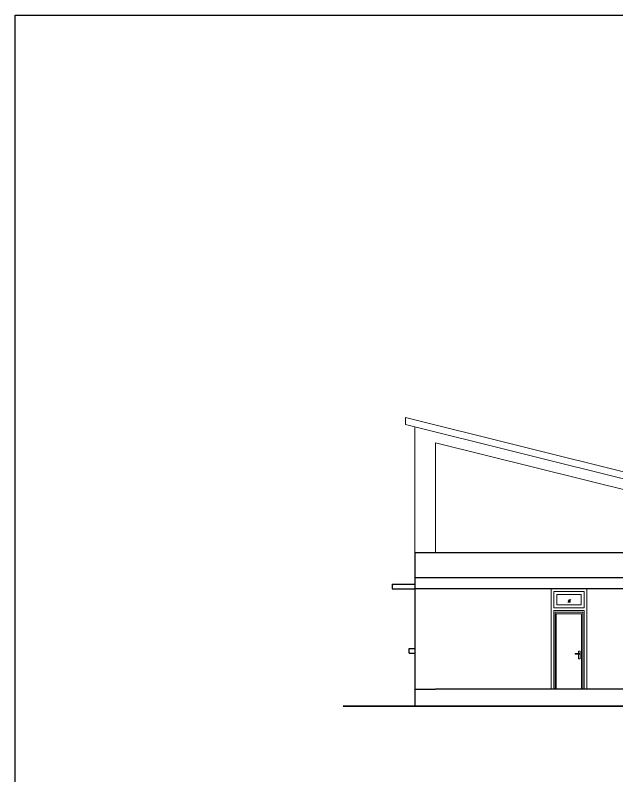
# Model space of a CAD drawing. Header units: inches. Extents: x -6800 to 96653, y -25814 to 17379.
# Drawn here: x 76717 to 77353, y -6040 to -5235 of the extents above; entities that cross this region are included whole.
import ezdxf

# ---------------------------------------------------------------- set-up
doc = ezdxf.new("R2010")
doc.units = ezdxf.units.IN
doc.header["$MEASUREMENT"] = 0
for name, color, linetype, lineweight in [('dimension', 50, 'Continuous', 20), ('Door', 20, 'Continuous', 20), ('ele back', 51, 'Continuous', 15), ('ele front', 30, 'Continuous', 30), ('Ground level', 210, 'Continuous', 35)]:
    doc.layers.add(name, color=color, linetype=linetype, lineweight=lineweight)
doc.layers.add('doors', color=52, linetype='Continuous')

msp = doc.modelspace()

# ---------------------------------------------------------------- linework, layer by layer
at = {"transparency": 33554651}
for p, q in [((76716.93, -5235.15), (79092.93, -5235.15)), ((76716.93, -6919.95), (76716.93, -5235.15))]:
    msp.add_line(p, q, dxfattribs=at)
at = {"lineweight": 25, "transparency": 33554651}
for p, q in [((77139.27, -5829.78), (78214.27, -5829.78)), ((77139.27, -5836.78), (77139.27, -5841.78))]:
    msp.add_line(p, q, dxfattribs=at)
at = {"lineweight": 25, "transparency": 33554661}
msp.add_line((77139.27, -5904.78), (77139.27, -5909.78), dxfattribs=at)
at = {"layer": 'dimension', "transparency": 33554651}
msp.add_line((77129.5, -5660.79), (77129.5, -5668.01), dxfattribs=at)
at = {"layer": 'Door', "transparency": 33554651}
for p, q in [((77283.27, -5841.78), (77283.27, -5947.78)), ((77286.27, -5861.78), (77286.27, -5844.78)), ((77318.27, -5844.78), (77286.27, -5844.78)), ((77289.27, -5847.78), (77315.27, -5847.78)), ((77289.27, -5858.78), (77289.27, -5847.78)), ((77315.27, -5847.78), (77315.27, -5858.78)), ((77318.27, -5844.78), (77318.27, -5861.78)), ((77321.27, -5947.78), (77321.27, -5841.78)), ((77304.31, -5853.2), (77301.17, -5856.21)), ((77302.84, -5853.23), (77301.26, -5854.74)), ((77303.71, -5855.16), (77302.47, -5856.34)), ((77318.27, -5861.78), (77286.27, -5861.78)), ((77315.27, -5858.78), (77289.27, -5858.78)), ((77286.27, -5864.78), (77286.27, -5947.78)), ((77286.27, -5864.78), (77318.27, -5864.78)), ((77318.27, -5864.78), (77286.27, -5864.78)), ((77286.27, -5864.78), (77286.27, -5947.78)), ((77316.78, -5866.69), (77287.76, -5866.69)), ((77287.76, -5866.69), (77287.76, -5947.78)), ((77315.67, -5868.25), (77288.88, -5868.25)), ((77288.88, -5868.25), (77288.88, -5947.78)), ((77315.67, -5947.78), (77315.67, -5868.25)), ((77316.78, -5947.78), (77316.78, -5866.69)), ((77318.27, -5864.78), (77318.27, -5947.78)), ((77318.27, -5947.78), (77318.27, -5864.78))]:
    msp.add_line(p, q, dxfattribs=at)
msp.add_lwpolyline([(77313.06, -5910.2), (77308.97, -5910.2), (77308.97, -5910.95), (77313.06, -5910.95, 1), (77313.06, -5910.2)], format="xyb", dxfattribs=at)
for points in [[(77314.18, -5915.78), (77314.18, -5907.6), (77312.32, -5907.6), (77312.32, -5910.2)], [(77312.32, -5910.95), (77312.32, -5915.78), (77314.18, -5915.78)]]:
    msp.add_lwpolyline(points, dxfattribs=at)
at = {"layer": 'doors', "lineweight": 25, "transparency": 33554661}
msp.add_line((77321.27, -5841.78), (77283.27, -5841.78), dxfattribs=at)
at = {"layer": 'ele back', "transparency": 33554623}
for p, q in [((77501.61, -5753.57), (77129.5, -5660.79)), ((77501.61, -5760.78), (77129.5, -5668.01)), ((77139.27, -5803.78), (77139.27, -5670.44)), ((77161.27, -5803.78), (77161.27, -5687.26)), ((77479.61, -5766.63), (77161.27, -5687.26))]:
    msp.add_line(p, q, dxfattribs=at)
at = {"layer": 'ele front', "transparency": 33554687}
for p, q in [((78214.27, -5803.78), (77139.27, -5803.78)), ((77139.27, -5803.78), (77139.27, -5829.78)), ((77139.27, -5829.78), (77139.27, -5947.78)), ((77139.27, -5829.78), (78214.27, -5829.78)), ((77115.27, -5836.78), (77139.27, -5836.78)), ((77115.27, -5836.78), (77115.27, -5841.78)), ((77115.27, -5841.78), (77139.27, -5841.78)), ((78214.27, -5841.78), (77139.27, -5841.78)), ((77133.27, -5904.78), (77139.27, -5904.78)), ((77133.27, -5909.78), (77133.27, -5904.78)), ((77133.27, -5909.78), (77139.27, -5909.78)), ((77139.27, -5947.78), (77139.27, -5965.78)), ((77139.27, -5947.78), (77161.27, -5947.78)), ((78214.27, -5947.78), (77161.27, -5947.78))]:
    msp.add_line(p, q, dxfattribs=at)
at = {"layer": 'Ground level', "transparency": 33554651}
msp.add_line((77063.65, -5965.78), (78315.59, -5965.78), dxfattribs=at)

doc.saveas('drawing.dxf')
